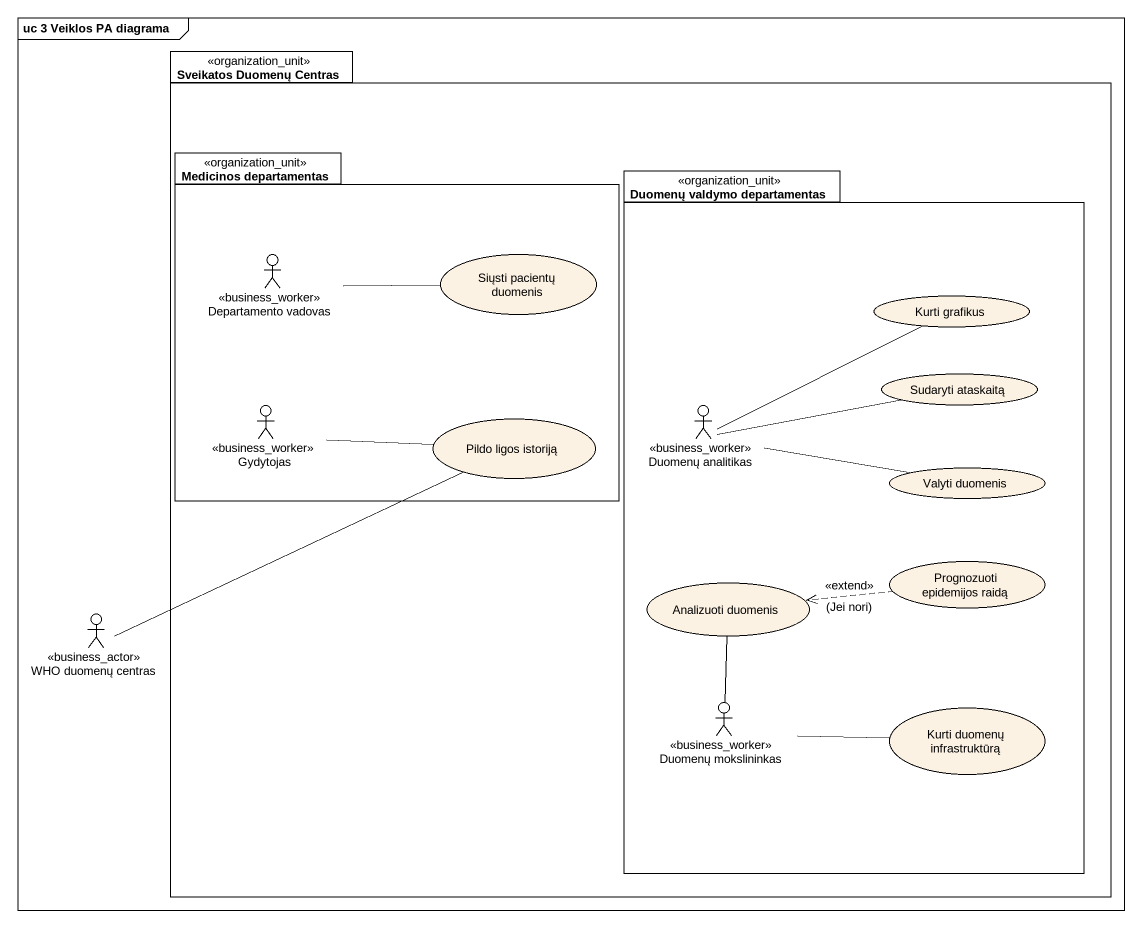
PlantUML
@startuml
mainframe uc 3 Veiklos PA diagrama
package "Sveikatos Duomenų Centras" as Sveikatos_Duomenų_Centras <<organization_unit>> {
  package "Medicinos departamentas" as Medicinos_departamentas <<organization_unit>> {
    actor "Departamento vadovas" as Departamento_vadovas <<business_worker>>
    usecase "Siųsti pacientų duomenis" as Siųsti_pacientų_duomenis
    actor Gydytojas <<business_worker>>
    usecase "Pildo ligos istoriją" as Pildo_ligos_istoriją
  }
  package "Duomenų valdymo departamentas" as Duomenų_valdymo <<organization_unit>> {
    usecase "Kurti grafikus" as Kurti_grafikus
    usecase "Sudaryti ataskaitą" as Sudaryti_ataskaitą
    actor "Duomenų analitikas" as Duomenų_analitikas <<business_worker>>
    usecase "Valyti duomenis" as Valyti_duomenis
    usecase "Analizuoti duomenis" as Analizuoti_duomenis
    usecase "Prognozuoti epidemijos raidą" as Prognozuoti_epidemijos_raidą
    actor "Duomenų mokslininkas" as Duomenų_mokslininkas <<business_worker>>
    usecase "Kurti duomenų infrastruktūrą" as Kurti_duomenų_infrastruktūrą
  }
}
actor "WHO duomenų centras" as WHO_duomenų_centras <<business_actor>>
Departamento_vadovas -right- Siųsti_pacientų_duomenis
Gydytojas -right- Pildo_ligos_istoriją
Pildo_ligos_istoriją -left- WHO_duomenų_centras
Duomenų_analitikas -right- Kurti_grafikus
Duomenų_analitikas -right- Sudaryti_ataskaitą
Duomenų_analitikas -right- Valyti_duomenis
Prognozuoti_epidemijos_raidą .left.> Analizuoti_duomenis : <<extend>>\n(Jei nori)
Duomenų_mokslininkas -up- Analizuoti_duomenis
Duomenų_mokslininkas -right- Kurti_duomenų_infrastruktūrą
@enduml
